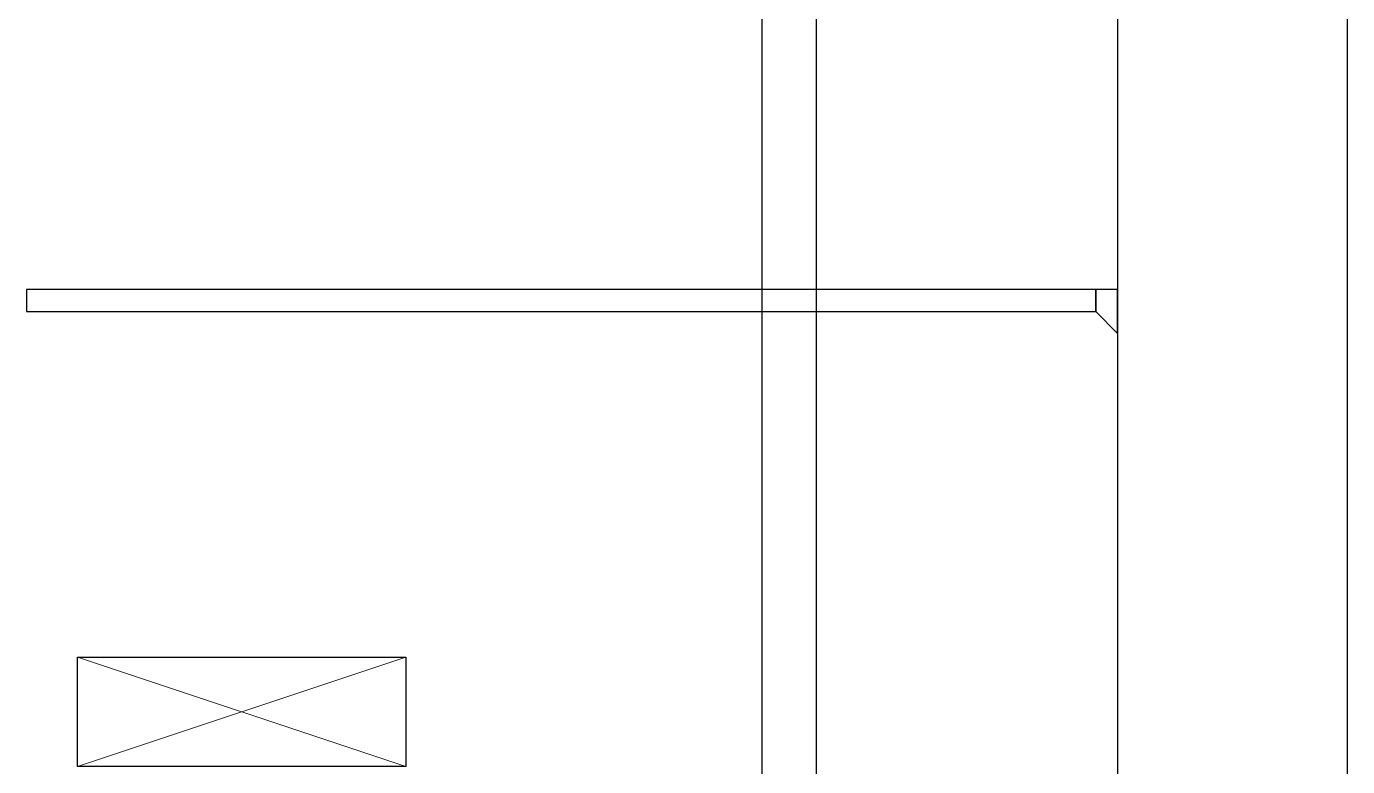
# Model space of a CAD drawing. Header units: inches. Extents: x -172 to 5713, y -54 to 3470.
# Drawn here: x 410 to 1014, y 2366 to 2704 of the extents above; entities that cross this region are included whole.
import ezdxf

# ---------------------------------------------------------------- set-up
doc = ezdxf.new("R2010")
doc.units = ezdxf.units.IN
doc.header["$MEASUREMENT"] = 0
doc.layers.add('MTY-UFLEME-KANALI', color=20, linetype='Continuous')
doc.layers.add('MTY-UFLEME-KANALI-CAP', color=21, linetype='Continuous', lineweight=0)

# ---------------------------------------------------------------- blocks, each defined once
blk = doc.blocks.new('*U19')
at = {"layer": 'MTY-UFLEME-KANALI'}
blk.add_lwpolyline([(0, 0), (150, 0), (150, 50), (0, 50)], close=True, dxfattribs=at)
at = {"layer": 'MTY-UFLEME-KANALI-CAP', "linetype": 'Continuous', "lineweight": 18, "ltscale": 100}
for p, q in [((0, 0), (150, 50)), ((0, 50), (150, 0))]:
    blk.add_line(p, q, dxfattribs=at)

msp = doc.modelspace()

# ---------------------------------------------------------------- linework, layer by layer
at = {"layer": 'MTY-UFLEME-KANALI'}
for points in [[(908.69, 2315.65), (1013.69, 2315.65), (1013.69, 3470.24), (908.69, 3470.24)], [(771.19, 2938.74), (746.19, 2938.74), (746.19, 2204.53), (771.19, 2204.53)], [(898.69, 2583.75), (410.43, 2583.75), (410.43, 2573.75), (898.69, 2573.75)], [(908.69, 2563.75), (908.69, 2583.75), (898.69, 2583.75), (898.69, 2573.75)]]:
    msp.add_lwpolyline(points, close=True, dxfattribs=at)

# ---------------------------------------------------------------- block references
at = {"layer": 'MTY-UFLEME-KANALI', "xscale": -1, "rotation": 180}
msp.add_blockref('*U19', (433.69, 2415.94), dxfattribs=at)

doc.saveas('drawing.dxf')
